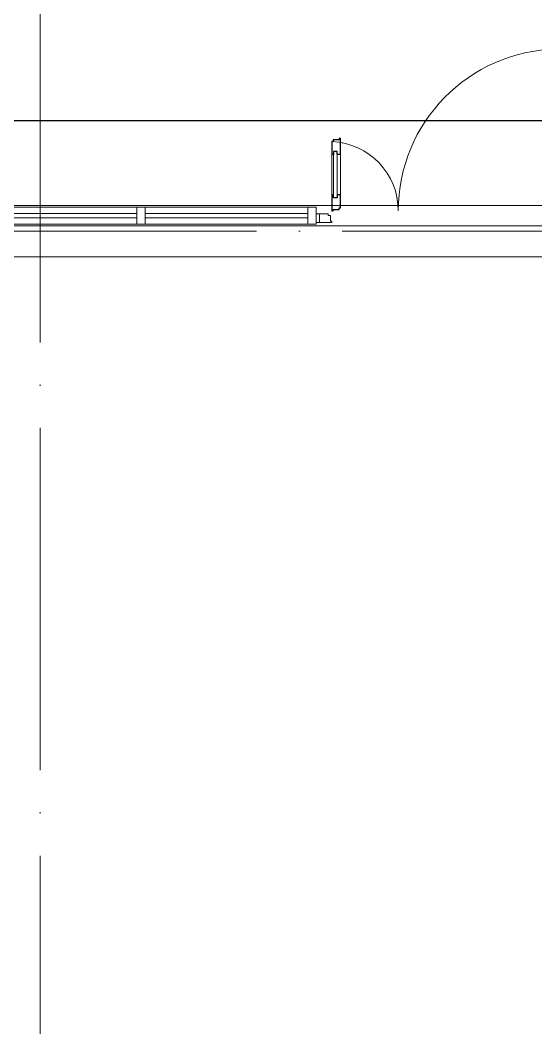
# Model space of a CAD drawing. Header units: millimetres. Extents: x -1073752 to 1436911, y -1379358 to 94781.
# Drawn here: x -1014384 to -1011367, y -916126 to -910236 of the extents above; entities that cross this region are included whole.
import ezdxf

# ---------------------------------------------------------------- set-up
doc = ezdxf.new("R2010")
doc.units = ezdxf.units.MM
doc.linetypes.add('ADSK_Линия сетки', pattern=[25, 20, -2.5, 0, -2.5])
doc.linetypes.add('ADSK_Сверху', pattern=[450, 300, -150])
for name, color, linetype, lineweight in [('Витраж', 7, 'Continuous', 9), ('Двери', 252, 'Continuous', 9), ('лс', 5, 'Continuous', 30), ('Оси', 252, 'Continuous', 9), ('Панели витража', 7, 'Continuous', 9), ('Стены наружные', 7, 'Continuous', 18)]:
    doc.layers.add(name, color=color, linetype=linetype, lineweight=lineweight)
doc.layers.add('Двери открывание', color=7, linetype='Continuous', lineweight=9, true_color=0xc0c0c0)
doc.layers.add('Линии', color=7, linetype='Continuous', lineweight=9, true_color=0x00a600)

# ---------------------------------------------------------------- blocks, each defined once
blk = doc.blocks.new('1 этаж')
at = {"layer": 'Витраж', "color": 251, "true_color": 0x636466}
for p, q in [((-22240.8, -13853.7), (-21290.8, -13853.7)), ((-21240.8, -13853.7), (-20290.8, -13853.7)), ((-21290.8, -13953.7), (-22240.8, -13953.7)), ((-20290.8, -13953.7), (-21240.8, -13953.7))]:
    blk.add_line(p, q, dxfattribs=at)
at = {"layer": 'Витраж', "color": 251, "lineweight": 18, "true_color": 0x636466, "extrusion": (0, 0, -1)}
for p, q in [((-21240.8, -13853.7), (-21290.8, -13853.7)), ((-21290.8, -13853.7), (-21290.8, -13953.7)), ((-21240.8, -13953.7), (-21240.8, -13853.7)), ((-20240.8, -13853.7), (-20290.8, -13853.7)), ((-20290.8, -13853.7), (-20290.8, -13953.7)), ((-20240.8, -13893.7), (-20240.8, -13853.7)), ((-21290.8, -13953.7), (-21240.8, -13953.7)), ((-20290.8, -13953.7), (-20240.8, -13953.7)), ((-20240.8, -13953.7), (-20240.8, -13943.7))]:
    blk.add_line(p, q, dxfattribs=at)
at = {"layer": 'Двери', "color": 251, "lineweight": 30, "true_color": 0x636466}
for p, q in [((-20140.8, -13469.7), (-20148.8, -13469.7)), ((-20148.8, -13469.7), (-20148.8, -13545.7)), ((-20106.8, -13460.7), (-20140.8, -13460.7)), ((-20140.8, -13460.7), (-20140.8, -13469.7)), ((-20098.8, -13451.7), (-20106.8, -13451.7)), ((-20106.8, -13451.7), (-20106.8, -13460.7)), ((-20098.8, -13545.7), (-20098.8, -13451.7)), ((-20139.8, -13545.7), (-20148.8, -13545.7)), ((-20139.8, -13527.7), (-20139.8, -13545.7)), ((-20118.8, -13527.7), (-20139.8, -13527.7)), ((-20118.8, -13545.7), (-20118.8, -13527.7)), ((-20098.8, -13545.7), (-20118.8, -13545.7)), ((-20148.8, -13781.7), (-20148.8, -13875.7)), ((-20139.8, -13781.7), (-20148.8, -13781.7)), ((-20139.8, -13799.7), (-20139.8, -13781.7)), ((-20118.8, -13799.7), (-20139.8, -13799.7)), ((-20118.8, -13781.7), (-20118.8, -13799.7)), ((-20098.8, -13781.7), (-20118.8, -13781.7)), ((-20098.8, -13857.7), (-20098.8, -13781.7)), ((-20148.8, -13875.7), (-20140.8, -13875.7)), ((-20140.8, -13875.7), (-20140.8, -13866.7)), ((-20140.8, -13866.7), (-20106.8, -13866.7)), ((-20106.8, -13866.7), (-20106.8, -13857.7)), ((-20106.8, -13857.7), (-20098.8, -13857.7))]:
    blk.add_line(p, q, dxfattribs=at)
at = {"layer": 'Двери', "color": 251, "true_color": 0x636466}
for p, q in [((-20148.8, -13545.7), (-20148.8, -13781.7)), ((-20139.8, -13527.7), (-20139.8, -13799.7)), ((-20118.8, -13527.7), (-20139.8, -13527.7)), ((-20118.8, -13799.7), (-20118.8, -13527.7)), ((-20098.8, -13781.7), (-20098.8, -13545.7)), ((-20139.8, -13799.7), (-20118.8, -13799.7)), ((-20240.8, -13893.7), (-20240.8, -13943.7)), ((-20220.8, -13893.7), (-20240.8, -13893.7)), ((-20220.8, -13943.7), (-20220.8, -13893.7)), ((-20171.8, -13893.7), (-20220.8, -13893.7)), ((-20220.8, -13893.7), (-20220.8, -13943.7)), ((-20171.8, -13901.7), (-20171.8, -13893.7)), ((-20240.8, -13943.7), (-20220.8, -13943.7)), ((-20220.8, -13943.7), (-20148.8, -13943.7)), ((-20157.8, -13901.7), (-20171.8, -13901.7)), ((-20157.8, -13935.7), (-20157.8, -13901.7)), ((-20148.8, -13935.7), (-20157.8, -13935.7)), ((-20148.8, -13943.7), (-20148.8, -13935.7))]:
    blk.add_line(p, q, dxfattribs=at)
at = {"layer": 'Двери открывание', "color": 251, "true_color": 0x636466}
for centre, radius, start, end in [((-18814.8, -13875.7), 946, 91.09026, 180), ((-20166.8, -13875.7), 406, 0, 87.45896)]:
    blk.add_arc(centre, radius, start, end, dxfattribs=at)
at = {"layer": 'Линии', "color": 251, "linetype": 'ADSK_Сверху', "ltscale": 100, "true_color": 0x636466}
for p, q in [((-15050.8, -13843.7), (-48260.8, -13843.7)), ((-15050.8, -14143.7), (-48260.8, -14143.7))]:
    blk.add_line(p, q, dxfattribs=at)
at = {"layer": 'Оси', "color": 251, "linetype": 'ADSK_Линия сетки', "ltscale": 100, "true_color": 0x636466}
for p, q in [((-21855.8, -2643.7), (-21855.8, -33769.9)), ((4411.5, -13993.7), (-72528.1, -13993.7))]:
    blk.add_line(p, q, dxfattribs=at)
at = {"layer": 'Панели витража', "color": 251, "lineweight": 18, "true_color": 0x636466}
for p, q in [((-21290.8, -13891.2), (-22240.8, -13891.2)), ((-21290.8, -13916.2), (-21290.8, -13891.2)), ((-20290.8, -13891.2), (-21240.8, -13891.2)), ((-21240.8, -13891.2), (-21240.8, -13916.2)), ((-20290.8, -13916.2), (-20290.8, -13891.2)), ((-22240.8, -13916.2), (-21290.8, -13916.2)), ((-21240.8, -13916.2), (-20290.8, -13916.2))]:
    blk.add_line(p, q, dxfattribs=at)
at = {"layer": 'Стены наружные', "color": 251, "true_color": 0x636466}
for p, q in [((-22290.8, -13843.7), (-20148.8, -13843.7)), ((-20098.8, -13843.7), (-18882.8, -13843.7)), ((-18690.8, -13963.7), (-22290.8, -13963.7))]:
    blk.add_line(p, q, dxfattribs=at)

msp = doc.modelspace()

# ---------------------------------------------------------------- linework, layer by layer
at = {"layer": 'лс', "color": 5}
msp.add_line((-1010612.3, -910824.2), (-1021764, -910824.2), dxfattribs=at)

# ---------------------------------------------------------------- block references
msp.add_blockref('1 этаж', (-992411.4, -897475.7))

doc.saveas('drawing.dxf')
